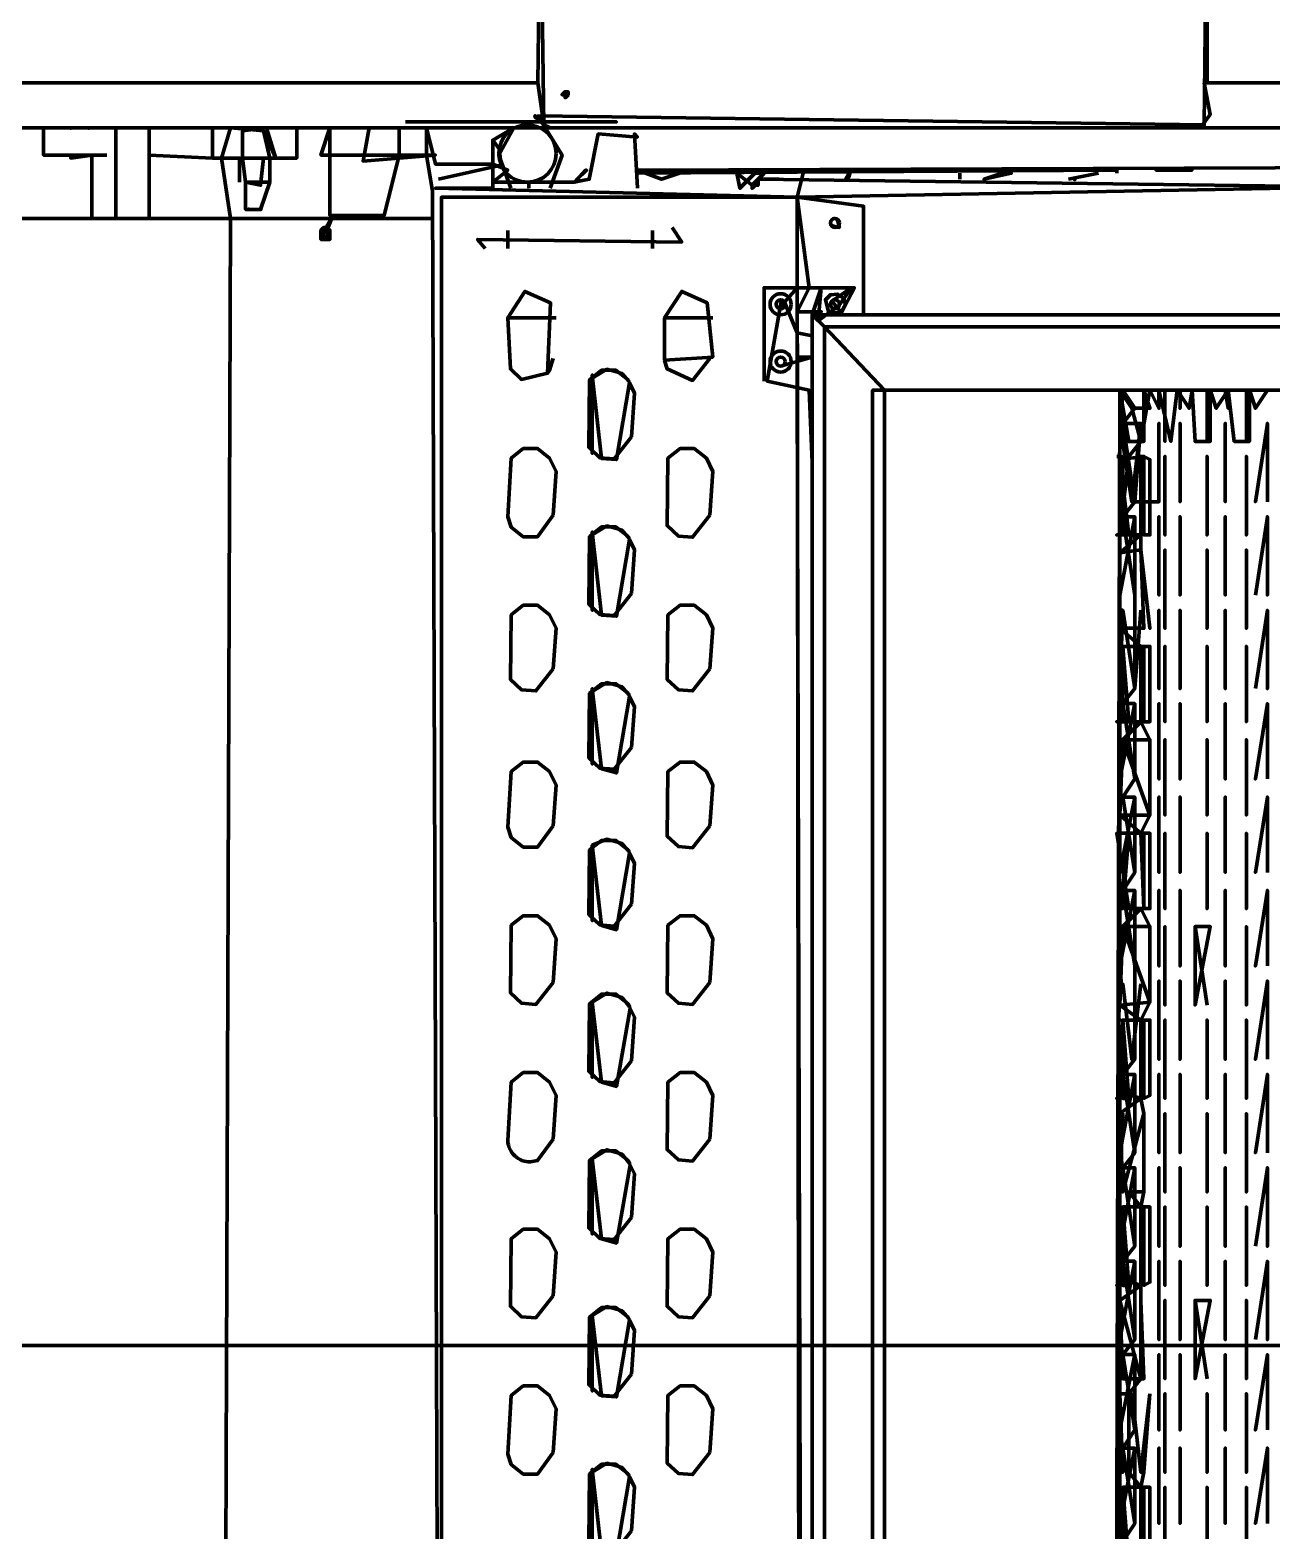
# Model space of a CAD drawing. Extents: x 0 to 1153, y 0 to 816.
# Drawn here: x 521.44 to 525.8, y 508.37 to 513.64 of the extents above; entities that cross this region are included whole.
import ezdxf

# ---------------------------------------------------------------- set-up
doc = ezdxf.new("R2010")
doc.units = 0
doc.header["$MEASUREMENT"] = 0
doc.layers.add('EQUIPMENTS', color=7, linetype='Continuous')
doc.layers.add('Hatch', color=7, linetype='Continuous')

msp = doc.modelspace()

# ---------------------------------------------------------------- linework, layer by layer
at = {"layer": 'EQUIPMENTS', "color": 251, "linetype": 'Continuous', "lineweight": 211}
msp.add_line((113.9613, 509.016), (613.9815, 509.016), dxfattribs=at)
at = {"layer": 'Hatch', "color": 251, "linetype": 'Continuous', "lineweight": 211}
for p, q in [((523.2294, 513.6303), (523.24, 513.6303)), ((525.5578, 513.5774), (525.5683, 513.5774)), ((522.2769, 513.1858), (522.2769, 513.1011)), ((523.187, 513.1011), (523.187, 513.08)), ((524.7005, 513.1117), (524.7005, 513.1329)), ((523.113, 512.9318), (523.113, 512.8684)), ((523.621, 512.9318), (523.621, 512.8684)), ((525.2614, 512.2545), (525.272, 512.2545)), ((525.2614, 512.1381), (525.2508, 512.1381)), ((525.2614, 511.5983), (525.272, 511.5983)), ((525.2614, 511.2703), (525.272, 511.2703)), ((525.2614, 510.9421), (525.272, 510.9421)), ((525.2614, 510.2966), (525.272, 510.2966)), ((525.2614, 509.9685), (525.272, 509.9685))]:
    msp.add_line(p, q, dxfattribs=at)
for points in [[(515.747, 513.4504), (517.0911, 513.4716), (516.5619, 513.4504), (516.5725, 516.6783), (528.5105, 516.6572), (528.5317, 513.4504), (525.5683, 513.4504), (525.5683, 514.2865), (525.5578, 513.3023), (523.2188, 513.334), (523.3035, 513.1964), (523.2612, 513.08)], [(525.5789, 513.3393), (525.5463, 513.2941), (525.5789, 513.3393), (525.5578, 513.4504), (528.5423, 513.4504), (528.5317, 516.6783), (516.5831, 516.6783), (516.5937, 513.4716), (516.5937, 513.4716)], [(523.2188, 513.4504), (517.2604, 513.4504), (523.2188, 513.4504), (523.2294, 514.2865), (523.2506, 514.35), (523.3193, 514.4202), (523.2507, 514.3779), (523.2256, 514.3336), (523.24, 513.3023), (523.2188, 513.4504)], [(517.2604, 513.1964), (517.7684, 513.1964), (517.7684, 513.2916), (517.2604, 513.2916), (528.5423, 513.2916), (528.5423, 513.4504)], [(522.7532, 513.3128), (523.494, 513.3128), (523.1236, 513.3128)], [(523.7162, 513.1329), (523.6528, 513.1117), (523.7162, 513.1329), (523.6528, 513.1117), (523.5681, 513.1435), (526.4467, 513.1541), (526.4997, 513.1435), (526.4679, 513.0482), (526.4467, 513.1435), (526.4467, 513.2493), (526.6478, 513.2387), (526.6478, 513.2916), (526.6584, 513.2387), (526.6584, 513.2916), (526.5632, 513.2916), (526.6161, 513.2811), (527.7591, 513.3234), (527.7398, 513.2744), (527.7062, 513.2361), (527.7062, 503.7031)], [(521.7054, 513.1964), (521.4832, 513.1964), (521.4832, 513.2916), (521.7371, 513.2916), (521.7371, 512.9741), (521.7371, 513.2916)], [(521.5784, 513.2916), (521.5784, 513.2916), (521.5784, 513.2916)], [(521.6419, 513.2916), (521.6419, 513.2916), (521.6419, 513.2916)], [(521.8536, 513.1964), (522.0758, 513.1858), (522.0758, 513.2916), (521.8536, 513.2916), (521.8536, 512.9741), (521.8536, 513.2916)], [(522.3722, 513.2916), (522.3722, 513.1858), (522.2557, 513.1858), (522.2452, 513.0906), (522.1923, 513.1011), (522.1817, 513.1858), (522.1817, 513.2811), (522.2663, 513.2916), (522.298, 513.1858), (522.2557, 513.2811), (522.1393, 513.2916), (522.1076, 513.1858), (522.1393, 512.9741), (522.1076, 503.9149)], [(522.2557, 513.2811), (522.2769, 513.1858), (522.1817, 513.1858), (522.1817, 513.2811)], [(522.605, 513.1753), (522.6262, 513.2916), (522.605, 513.1753), (522.859, 513.1964), (522.4568, 513.1964), (522.4886, 513.2916), (522.4886, 513.1964), (522.4886, 512.9847), (522.6791, 512.9847), (522.732, 513.1964), (522.732, 513.2916), (522.732, 513.1964)], [(522.8484, 503.7773), (522.8801, 503.8301), (522.8484, 513.0694), (522.8272, 513.1964), (522.8272, 513.2916), (522.859, 513.1647), (523.06, 513.1647), (523.113, 513.1435), (523.06, 513.1011), (523.3458, 513.1011), (523.3987, 513.1117), (523.4305, 513.2705), (523.5681, 513.2599), (523.4305, 513.2705)], [(524.0126, 512.4026), (524.0126, 512.7308), (524.129, 512.7308), (524.129, 512.6461), (524.2137, 512.6461), (524.129, 512.6461), (524.1713, 512.7308), (524.129, 513.0482), (522.859, 513.08), (523.06, 513.08), (523.06, 513.2493), (523.1341, 513.2916), (523.0813, 513.1964), (523.1236, 513.08)], [(522.8695, 513.1117), (523.0896, 513.1615), (523.0827, 513.2186), (523.06, 513.2493)], [(523.5681, 513.08), (523.5575, 513.2705), (523.5681, 513.2599)], [(521.6525, 513.1964), (521.5784, 513.1858), (521.6525, 513.1964), (521.6525, 512.9741)], [(522.0758, 513.1858), (522.171, 513.1858), (522.171, 513.1011)], [(523.5681, 513.1329), (525.2508, 513.1435), (525.2508, 513.1329)], [(522.1923, 513.0059), (522.2452, 513.0059), (522.2769, 513.1011), (522.1923, 513.1011), (522.1923, 513.0059), (522.2452, 513.0059), (522.1923, 513.0059), (522.2452, 513.0059)], [(524.0655, 513.1117), (523.9914, 513.1117), (526.3938, 513.08), (526.3833, 503.8196), (526.4256, 513.0906), (524.129, 513.0482), (522.8801, 513.0482), (522.8801, 503.8301), (522.8695, 503.7666), (523.06, 503.809), (523.06, 503.6079), (523.113, 503.6397), (523.1341, 503.5867)], [(524.3618, 512.6355), (524.3618, 513.0165), (524.129, 513.0482), (524.1501, 513.1329)], [(525.0815, 513.1117), (525.1873, 513.1329)], [(521.2239, 513.0377), (521.282, 512.9741), (522.8484, 512.9741)], [(524.1396, 503.809), (524.129, 513.0482), (524.129, 512.7308)], [(523.6898, 512.9424), (523.7239, 512.891), (523.0071, 512.9001), (523.7239, 512.891), (523.0071, 512.9001), (523.0336, 512.8684)], [(523.113, 512.6249), (523.1733, 512.7178), (523.2629, 512.6773), (523.2526, 512.4304), (523.1615, 512.4089), (523.1219, 512.4455), (523.113, 512.6249), (523.2823, 512.6249)], [(523.6633, 512.6249), (523.7236, 512.7178), (523.8132, 512.6773), (523.8327, 512.4873), (523.6633, 512.4767), (523.6633, 512.6249), (523.8327, 512.6249)], [(524.1501, 504.5075), (524.129, 512.4026), (524.129, 512.4873), (524.129, 512.572), (524.0845, 512.6804), (524.129, 512.7308), (524.33, 512.7308), (524.285, 512.644), (524.25, 512.6838), (524.3195, 512.7308), (524.2769, 512.6695), (524.203, 512.6143), (524.2137, 512.7308), (524.1819, 512.6355), (526.1928, 512.6355), (526.2139, 504.2535), (526.1716, 512.5932), (526.2139, 512.6249), (526.1716, 512.5932), (524.2243, 512.5932), (524.4359, 512.3709), (524.4359, 504.4651)], [(524.1819, 512.1169), (524.1713, 512.3709), (524.0231, 512.4026), (524.0738, 512.6881), (524.0738, 512.6881), (524.0749, 512.6572)], [(524.1819, 504.2535), (524.1819, 512.6355), (524.2243, 512.5932), (524.2243, 504.2958)], [(524.0749, 512.4561), (524.1819, 512.4873), (524.129, 512.4873), (524.129, 512.572), (524.1819, 512.5614), (524.129, 512.572)], [(523.8221, 512.482), (523.7618, 512.405), (523.7618, 512.405), (523.6722, 512.4455), (523.6636, 512.4755)], [(524.3936, 512.3709), (526.0022, 512.3709), (525.9599, 504.4651), (524.3936, 504.5075), (524.3936, 512.3709), (526.0022, 512.3709), (525.9599, 504.4651), (524.3936, 504.5075)], [(525.3143, 504.5075), (525.3037, 504.7404), (525.2614, 504.5075), (525.3037, 504.571), (525.2403, 504.5075), (525.2614, 512.3709), (525.2508, 504.5075), (525.2614, 512.3709), (525.2932, 512.191), (525.346, 512.191), (525.346, 512.3709), (525.3673, 512.3074), (525.3037, 512.3074), (525.3037, 512.3074), (525.3355, 512.191), (525.272, 512.191), (525.2614, 512.3709), (525.3037, 512.3074), (525.2614, 512.3709)], [(525.7376, 512.3074), (525.78, 512.3709), (525.7376, 512.3074), (525.7165, 512.3709), (525.7165, 512.191), (525.6636, 512.191), (525.6424, 512.3709), (525.6001, 512.3074), (525.5789, 512.3709), (525.5789, 512.191), (525.526, 512.191), (525.5154, 512.3709), (525.5048, 512.3074), (525.4625, 512.3709), (525.4413, 512.191), (525.399, 512.3709), (525.399, 512.3074), (525.3673, 512.3709), (525.3355, 512.191), (525.2932, 512.1381), (525.2614, 512.191), (525.272, 512.3709), (525.3143, 512.3074), (525.272, 512.2545), (525.3143, 511.9794), (525.272, 511.9264), (525.3143, 511.6512), (525.3143, 511.5983), (525.3143, 511.3232), (525.272, 511.2703), (525.3143, 511.0057), (525.272, 510.9421), (525.3143, 510.6776), (525.272, 510.6141), (525.3143, 510.3495), (525.3143, 510.2966), (525.3143, 510.0214), (525.272, 509.9685), (525.3143, 509.6934), (525.272, 509.6404), (525.3143, 509.3652), (525.272, 509.3123), (525.3143, 509.0371), (525.272, 508.9843), (525.3143, 508.7197), (525.272, 508.6561), (525.3143, 508.3916), (525.272, 508.3281)], [(525.4202, 512.3709), (525.4202, 512.191), (525.4202, 512.191)], [(525.473, 512.3709), (525.473, 512.3074), (525.473, 512.3074)], [(525.526, 512.191), (525.5683, 512.191), (525.5683, 512.3709)], [(525.6318, 512.3709), (525.6424, 512.3074), (525.6424, 512.3074)], [(525.6636, 512.191), (525.7059, 512.191), (525.7059, 512.3709)], [(525.399, 512.2545), (525.399, 511.9794), (525.399, 512.2545), (525.399, 511.9794), (525.3143, 511.9794), (525.3355, 512.2545), (525.3037, 511.9794), (525.2614, 512.2545), (525.3355, 512.2545)], [(525.473, 512.2545), (525.473, 511.9794), (525.473, 512.2545), (525.473, 511.9794)], [(525.6318, 512.2545), (525.6318, 511.9794), (525.6318, 512.2545), (525.6318, 511.9794)], [(525.78, 511.9794), (525.78, 512.2545), (525.7376, 511.9794), (525.78, 512.2545)], [(525.4202, 512.1381), (525.4202, 511.8629), (525.4202, 512.1381), (525.4202, 511.8629)], [(525.5683, 512.1381), (525.5683, 511.8629), (525.5683, 512.1381), (525.5683, 511.8629)], [(525.7059, 512.1381), (525.7059, 511.8629), (525.7059, 512.1381), (525.7059, 511.8629)], [(525.2614, 511.9264), (525.3143, 511.9264), (525.2614, 511.9264), (525.2614, 511.6512), (525.3143, 511.9264), (525.3143, 511.6512)], [(525.399, 511.9264), (525.399, 511.6512), (525.399, 511.9264), (525.399, 511.6512)], [(525.473, 511.9264), (525.473, 511.6512), (525.473, 511.9264), (525.473, 511.6512)], [(525.6318, 511.9264), (525.6318, 511.6512), (525.6318, 511.9264), (525.6318, 511.6512)], [(525.78, 511.9264), (525.78, 511.6512), (525.78, 511.9264), (525.7376, 511.6512)], [(525.2614, 511.7994), (525.2614, 511.5349), (525.2614, 511.7994), (525.3355, 511.81), (525.3673, 511.5349), (525.3355, 511.81), (525.346, 511.5349), (525.2614, 511.5349), (525.3355, 511.4713), (525.2614, 511.5349), (525.2614, 511.7994), (525.3355, 511.8629), (525.3355, 511.81)], [(525.4202, 511.81), (525.4202, 511.5349), (525.4202, 511.81), (525.4202, 511.5349)], [(525.5683, 511.81), (525.5683, 511.5349), (525.5683, 511.81), (525.5683, 511.5349)], [(525.7059, 511.81), (525.7059, 511.5349), (525.7059, 511.81), (525.7059, 511.5349)], [(525.3355, 511.5983), (525.3143, 511.3232), (525.272, 511.5983), (525.2614, 511.3232)], [(525.399, 511.5983), (525.399, 511.3232), (525.399, 511.5983), (525.399, 511.3232)], [(525.473, 511.5983), (525.473, 511.3232), (525.473, 511.5983), (525.473, 511.3232)], [(525.6318, 511.5983), (525.6318, 511.3232), (525.6318, 511.5983), (525.6318, 511.3232)], [(525.78, 511.5983), (525.78, 511.3232), (525.78, 511.5983), (525.7376, 511.3232)], [(525.2614, 511.5349), (525.2614, 511.5349), (525.2614, 511.5349)], [(525.4202, 511.4713), (525.4202, 511.2067), (525.4202, 511.4713), (525.4202, 511.2067)], [(525.5683, 511.4713), (525.5683, 511.2067), (525.5683, 511.4713), (525.5683, 511.2067)], [(525.7059, 511.4713), (525.7059, 511.2067), (525.7059, 511.4713), (525.7059, 511.2067)], [(525.3143, 511.2703), (525.2614, 511.2703), (525.2614, 511.0057), (525.3143, 511.2703), (525.3143, 511.0057)], [(525.399, 511.2703), (525.399, 511.0057), (525.399, 511.2703), (525.399, 511.0057)], [(525.473, 511.2703), (525.473, 511.0057), (525.473, 511.2703), (525.473, 511.0057)], [(525.6318, 511.2703), (525.6318, 511.0057), (525.6318, 511.2703), (525.6318, 511.0057)], [(525.78, 511.0057), (525.78, 511.2703), (525.7376, 511.0057), (525.78, 511.2703)], [(525.3673, 510.8787), (525.3673, 511.1433), (525.3673, 510.8787), (525.2614, 510.8787), (525.3355, 510.8151), (525.3673, 510.8787), (525.272, 511.1433), (525.3355, 511.2067), (525.3673, 511.1433), (525.272, 511.1433), (525.2614, 510.8787), (525.272, 511.1433), (525.2614, 510.8787)], [(525.4202, 511.1433), (525.4202, 510.8787), (525.4202, 511.1433), (525.4202, 510.8787)], [(525.5683, 511.1433), (525.5683, 510.8787), (525.5683, 511.1433), (525.5683, 510.8787)], [(525.7059, 511.1433), (525.7059, 510.8787), (525.7059, 511.1433), (525.7059, 510.8787)], [(525.3143, 510.9421), (525.2614, 510.9421), (525.2614, 510.6776), (525.3143, 510.9421), (525.3143, 510.6776)], [(525.399, 510.9421), (525.399, 510.6776), (525.399, 510.9421), (525.399, 510.6776)], [(525.473, 510.9421), (525.473, 510.6776), (525.473, 510.9421), (525.473, 510.6776)], [(525.6318, 510.9421), (525.6318, 510.6776), (525.6318, 510.9421), (525.6318, 510.6776)], [(525.78, 510.6776), (525.78, 510.9421), (525.7376, 510.6776), (525.78, 510.9421)], [(525.4202, 510.8151), (525.4202, 510.5506), (525.4202, 510.8151), (525.4202, 510.5506)], [(525.5683, 510.8151), (525.5683, 510.5506), (525.5683, 510.8151), (525.5683, 510.5506)], [(525.7059, 510.8151), (525.7059, 510.5506), (525.7059, 510.8151), (525.7059, 510.5506)], [(525.2614, 510.6141), (525.3143, 510.6141), (525.2614, 510.6141), (525.2614, 510.3495), (525.3143, 510.6141), (525.3143, 510.3495)], [(525.399, 510.6141), (525.399, 510.3495), (525.399, 510.6141), (525.399, 510.3495)], [(525.473, 510.6141), (525.473, 510.3495), (525.473, 510.6141), (525.473, 510.3495)], [(525.6318, 510.6141), (525.6318, 510.3495), (525.6318, 510.6141), (525.6318, 510.3495)], [(525.78, 510.3495), (525.78, 510.6141), (525.7376, 510.3495), (525.78, 510.6141)], [(525.3673, 510.2225), (525.3673, 510.4871), (525.3673, 510.2225), (525.2614, 510.2119), (525.3355, 510.159), (525.3673, 510.2225), (525.272, 510.4871), (525.3355, 510.5506), (525.3673, 510.4871), (525.272, 510.4871), (525.2614, 510.2119), (525.272, 510.4871), (525.2614, 510.2119)], [(525.2614, 510.5506), (525.2614, 510.5506), (525.2614, 510.5506)], [(525.4202, 510.4871), (525.4202, 510.2119), (525.4202, 510.4871), (525.4202, 510.2119)], [(525.526, 510.4871), (525.526, 510.2119), (525.5789, 510.4871), (525.526, 510.4871), (525.5683, 510.2119)], [(525.7059, 510.4871), (525.7059, 510.2119), (525.7059, 510.4871), (525.7059, 510.2119)], [(525.399, 510.2966), (525.399, 510.0214), (525.399, 510.2966), (525.399, 510.0214)], [(525.473, 510.2966), (525.473, 510.0214), (525.473, 510.2966), (525.473, 510.0214)], [(525.6318, 510.2966), (525.6318, 510.0214), (525.6318, 510.2966), (525.6318, 510.0214)], [(525.78, 510.0214), (525.78, 510.2966), (525.7376, 510.0214), (525.78, 510.2966)], [(525.3037, 510.0214), (525.272, 510.286), (525.3037, 510.0214), (525.3355, 510.286)], [(525.4202, 510.159), (525.4202, 509.8838), (525.4202, 510.159), (525.4202, 509.8838)], [(525.5683, 510.159), (525.5683, 509.8838), (525.5683, 510.159), (525.5683, 509.8838)], [(525.7059, 510.159), (525.7059, 509.8838), (525.7059, 510.159), (525.7059, 509.8838)], [(525.3143, 509.9685), (525.2614, 509.9685), (525.2614, 509.6934), (525.3143, 509.9685), (525.3143, 509.6934)], [(525.399, 509.9685), (525.399, 509.6934), (525.399, 509.9685), (525.399, 509.6934)], [(525.473, 509.9685), (525.473, 509.6934), (525.473, 509.9685), (525.473, 509.6934)], [(525.6318, 509.9685), (525.6318, 509.6934), (525.6318, 509.9685), (525.6318, 509.6934)], [(525.78, 509.6934), (525.78, 509.9685), (525.7376, 509.6934), (525.78, 509.9685)], [(525.346, 509.5558), (525.346, 509.8309), (525.272, 509.5558), (525.2614, 509.8309), (525.3355, 509.8838), (525.346, 509.8309), (525.346, 509.5558), (525.2932, 509.5558), (525.3355, 509.5029), (525.346, 509.5558), (525.346, 509.8309)], [(525.2614, 509.5558), (525.272, 509.8309), (525.272, 509.8309)], [(525.4202, 509.8309), (525.4202, 509.5558), (525.4202, 509.8309), (525.4202, 509.5558)], [(525.5683, 509.8309), (525.5683, 509.5558), (525.5683, 509.8309), (525.5683, 509.5558)], [(525.7059, 509.8309), (525.7059, 509.5558), (525.7059, 509.8309), (525.7059, 509.5558)], [(525.2614, 509.6404), (525.3143, 509.6404), (525.2614, 509.6404), (525.2614, 509.3652), (525.3143, 509.6404), (525.3143, 509.3652)], [(525.399, 509.6404), (525.399, 509.3652), (525.399, 509.6404), (525.399, 509.3652)], [(525.473, 509.6404), (525.473, 509.3652), (525.473, 509.6404), (525.473, 509.3652)], [(525.6318, 509.6404), (525.6318, 509.3652), (525.6318, 509.6404), (525.6318, 509.3652)], [(525.78, 509.6404), (525.78, 509.3652), (525.78, 509.6404), (525.7376, 509.3652)], [(525.4202, 509.5029), (525.4202, 509.2276), (525.4202, 509.5029), (525.4202, 509.2276)], [(525.5683, 509.5029), (525.5683, 509.2276), (525.5683, 509.5029), (525.5683, 509.2276)], [(525.7059, 509.5029), (525.7059, 509.2276), (525.7059, 509.5029), (525.7059, 509.2276)], [(525.2614, 509.3123), (525.3143, 509.3123), (525.2614, 509.3123), (525.2614, 509.0371), (525.3143, 509.3123), (525.3143, 509.0371)], [(525.399, 509.3123), (525.399, 509.0371), (525.399, 509.3123), (525.399, 509.0371)], [(525.473, 509.3123), (525.473, 509.0371), (525.473, 509.3123), (525.473, 509.0371)], [(525.6318, 509.3123), (525.6318, 509.0371), (525.6318, 509.3123), (525.6318, 509.0371)], [(525.78, 509.3123), (525.78, 509.0371), (525.78, 509.3123), (525.7376, 509.0371)], [(525.2614, 509.1747), (525.272, 508.8996), (525.2614, 509.1747), (525.272, 508.8996), (525.346, 508.8996), (525.3355, 509.1747), (525.3355, 508.8996), (525.2614, 509.1747), (525.3355, 509.2276), (525.3355, 509.1747)], [(525.4202, 509.1747), (525.4202, 508.8996), (525.4202, 509.1747), (525.4202, 508.8996)], [(525.526, 509.1747), (525.526, 508.8996), (525.5789, 509.1747), (525.526, 509.1747), (525.5683, 508.8996)], [(525.7059, 509.1747), (525.7059, 508.8996), (525.7059, 509.1747), (525.7059, 508.8996)], [(525.2614, 508.9843), (525.3143, 508.9843), (525.2614, 508.9843), (525.2614, 508.7197), (525.3143, 508.9843), (525.3143, 508.7197)], [(525.399, 508.9843), (525.399, 508.7197), (525.399, 508.9843), (525.399, 508.7197)], [(525.473, 508.9843), (525.473, 508.7197), (525.473, 508.9843), (525.473, 508.7197)], [(525.6318, 508.9843), (525.6318, 508.7197), (525.6318, 508.9843), (525.6318, 508.7197)], [(525.78, 508.7197), (525.78, 508.9843), (525.7376, 508.7197), (525.78, 508.9843)], [(525.4202, 508.8467), (525.4202, 508.5715), (525.4202, 508.8467), (525.4202, 508.5715)], [(525.5683, 508.8467), (525.5683, 508.5715), (525.5683, 508.8467), (525.5683, 508.5715)], [(525.7059, 508.8467), (525.7059, 508.5715), (525.7059, 508.8467), (525.7059, 508.5715)], [(525.2614, 508.6561), (525.3143, 508.6561), (525.2614, 508.6561), (525.2614, 508.3916), (525.3143, 508.6561), (525.3143, 508.3916)], [(525.399, 508.6561), (525.399, 508.3916), (525.399, 508.6561), (525.399, 508.3916)], [(525.473, 508.6561), (525.473, 508.3916), (525.473, 508.6561), (525.473, 508.3916)], [(525.6318, 508.6561), (525.6318, 508.3916), (525.6318, 508.6561), (525.6318, 508.3916)], [(525.78, 508.3916), (525.78, 508.6561), (525.7376, 508.3916), (525.78, 508.6561)], [(525.2614, 508.5715), (525.2614, 508.5715), (525.2614, 508.5715)], [(525.4202, 508.5186), (525.4202, 508.2434), (525.4202, 508.5186), (525.4202, 508.2434)], [(525.5683, 508.5186), (525.5683, 508.2434), (525.5683, 508.5186), (525.5683, 508.2434)], [(525.7059, 508.5186), (525.7059, 508.2434), (525.7059, 508.5186), (525.7059, 508.2434)]]:
    msp.add_lwpolyline(points, dxfattribs=at)
for points in [[(523.3035, 513.4081), (523.3246, 513.4186), (523.3246, 513.4081), (523.3246, 513.4186), (523.314, 513.4186), (523.3035, 513.4081), (523.314, 513.4081), (523.314, 513.3975), (523.3246, 513.4081), (523.314, 513.3975), (523.314, 513.4081), (523.3035, 513.4081), (523.314, 513.4186), (523.3246, 513.4186), (523.3246, 513.4081), (523.3035, 513.4081)], [(523.2559, 513.2916), (523.2096, 513.3279), (523.2084, 513.3354), (523.24, 513.3023), (523.2612, 513.2916)], [(523.3459, 513.0988), (523.3861, 513.1429), (523.3897, 513.1433), (523.3564, 513.1117)], [(524.3186, 513.1465), (524.3099, 513.1189), (524.2983, 513.1117)], [(525.5154, 513.1435), (525.3884, 513.1435), (525.5154, 513.1435), (525.5154, 513.1435)], [(524.0126, 513.1329), (523.9914, 513.1117), (523.9914, 513.1011), (523.9703, 513.08), (523.9703, 513.0906), (523.9914, 513.1117), (523.9914, 513.0906), (523.9703, 513.0906), (523.9173, 513.1329), (523.9279, 513.08), (523.9808, 513.1329)], [(524.8487, 513.1329), (524.7852, 513.1117), (524.8804, 513.1329)], [(522.4568, 512.9318), (522.4886, 512.9212), (522.4886, 512.9107), (522.478, 512.9107), (522.478, 512.9001), (522.4568, 512.9001), (522.4568, 512.9318), (522.4674, 512.9424), (522.478, 512.9424), (522.4886, 512.9318), (522.4886, 512.9001), (522.4568, 512.9001), (522.4568, 512.9318), (522.4674, 512.9212), (522.4674, 512.9107), (522.4568, 512.9107), (522.478, 512.9001), (522.4886, 512.9107), (522.4886, 512.9212), (522.4674, 512.9001), (522.4886, 512.9001), (522.478, 512.9318), (522.4992, 512.9847), (522.4568, 512.9107)], [(524.2654, 512.9429), (524.2475, 512.9503), (524.2455, 512.9604), (524.25, 512.9695), (524.2592, 512.974), (524.2692, 512.972), (524.2772, 512.9424)], [(524.2395, 512.6425), (524.2278, 512.6884), (524.2454, 512.706), (524.2706, 512.7084), (524.2912, 512.6944), (524.2983, 512.6724), (524.285, 512.644)], [(523.2717, 512.482), (523.2598, 512.4402), (523.2526, 512.4304)], [(523.5469, 512.2069), (523.4866, 512.1298), (523.4366, 512.1337), (523.397, 512.1704), (523.4001, 512.4074), (523.4424, 512.4409), (523.4926, 512.4409), (523.535, 512.4074), (523.5381, 512.4021), (523.5144, 512.4297), (523.461, 512.4447), (523.4093, 512.4133), (523.4093, 512.1487), (523.4093, 512.4239), (523.4424, 512.1315), (523.494, 512.1275), (523.5407, 512.3965), (523.5575, 512.3603)], [(523.2717, 511.9317), (523.2174, 511.8564), (523.1673, 511.8564), (523.1249, 511.8899), (523.113, 511.9264), (523.1249, 512.1323), (523.1673, 512.1658), (523.2174, 512.1658), (523.2598, 512.1323), (523.2823, 512.0851)], [(523.8221, 511.9317), (523.7618, 511.8547), (523.7118, 511.8586), (523.6722, 511.8952), (523.6752, 512.1323), (523.7176, 512.1658), (523.7678, 512.1658), (523.8102, 512.1323), (523.8327, 512.0851)], [(525.2614, 511.8629), (525.2932, 512.1381), (525.272, 512.1381), (525.272, 511.8629), (525.2932, 511.8629), (525.2614, 512.1275), (525.346, 512.1381), (525.346, 511.8629), (525.3673, 511.8629), (525.3673, 512.1275), (525.346, 512.1381), (525.3355, 512.1381), (525.3355, 511.8629), (525.2508, 511.8629)], [(523.5469, 511.6565), (523.4866, 511.5795), (523.4366, 511.5834), (523.397, 511.6201), (523.4001, 511.8571), (523.4424, 511.8906), (523.4926, 511.8906), (523.535, 511.8571), (523.5381, 511.8517), (523.5144, 511.8793), (523.461, 511.8944), (523.4093, 511.8629), (523.4093, 511.5983), (523.4093, 511.8735), (523.4424, 511.5812), (523.494, 511.5772), (523.5407, 511.8462), (523.5575, 511.81)], [(523.2717, 511.3919), (523.2114, 511.3149), (523.1615, 511.3188), (523.1219, 511.3555), (523.1249, 511.5819), (523.1673, 511.6155), (523.2174, 511.6155), (523.2598, 511.5819), (523.2823, 511.5349)], [(523.8221, 511.3919), (523.7618, 511.3149), (523.7118, 511.3188), (523.6722, 511.3555), (523.6752, 511.5819), (523.7176, 511.6155), (523.7678, 511.6155), (523.8102, 511.5819), (523.8327, 511.5349)], [(525.2614, 511.2067), (525.272, 511.4713), (525.272, 511.2067), (525.2932, 511.2067), (525.272, 511.4713), (525.346, 511.4713), (525.346, 511.2067), (525.3673, 511.2067), (525.3673, 511.4713), (525.3355, 511.4713), (525.3355, 511.2067), (525.2508, 511.2067)], [(523.5469, 511.1168), (523.4866, 511.0397), (523.4366, 511.0436), (523.397, 511.0803), (523.4001, 511.3068), (523.4424, 511.3403), (523.4926, 511.3403), (523.535, 511.3068), (523.5381, 511.3014), (523.5144, 511.329), (523.461, 511.344), (523.4093, 511.3126), (523.4093, 511.0586), (523.4093, 511.3232), (523.4424, 511.0414), (523.494, 511.0268), (523.5407, 511.2958), (523.5575, 511.2596)], [(523.2717, 510.8416), (523.2174, 510.7663), (523.1673, 510.7663), (523.1249, 510.7998), (523.113, 510.8364), (523.1249, 511.0316), (523.1673, 511.0651), (523.2174, 511.0651), (523.2598, 511.0316), (523.2823, 510.9845)], [(523.8221, 510.8416), (523.7618, 510.7645), (523.7118, 510.7685), (523.6722, 510.8051), (523.6752, 511.0316), (523.7176, 511.0651), (523.7678, 511.0651), (523.8102, 511.0316), (523.8327, 510.9845)], [(523.5469, 510.5665), (523.4866, 510.4894), (523.4366, 510.4933), (523.397, 510.53), (523.4001, 510.7564), (523.4424, 510.79), (523.4926, 510.79), (523.535, 510.7564), (523.5381, 510.7511), (523.5144, 510.7787), (523.461, 510.7938), (523.4093, 510.7728), (523.4093, 510.5082), (523.4093, 510.7728), (523.4424, 510.4911), (523.494, 510.4765), (523.5407, 510.7455), (523.5575, 510.7093)], [(525.2932, 510.8151), (525.2614, 510.5506), (525.272, 510.5506), (525.2932, 510.8151), (525.346, 510.8151), (525.346, 510.5506), (525.3673, 510.5506), (525.3673, 510.8151), (525.3355, 510.8151), (525.346, 510.5506), (525.2932, 510.5506), (525.2508, 510.8151)], [(523.2717, 510.2913), (523.2114, 510.2142), (523.1615, 510.2182), (523.1219, 510.2548), (523.1249, 510.4918), (523.1673, 510.5254), (523.2174, 510.5254), (523.2598, 510.4918), (523.2823, 510.4447)], [(523.8221, 510.2913), (523.7618, 510.2142), (523.7118, 510.2182), (523.6722, 510.2548), (523.6752, 510.4918), (523.7176, 510.5254), (523.7678, 510.5254), (523.8102, 510.4918), (523.8327, 510.4447)], [(523.5469, 510.0161), (523.4866, 509.939), (523.4366, 509.943), (523.397, 509.9796), (523.4001, 510.2167), (523.4424, 510.2502), (523.4926, 510.2502), (523.535, 510.2167), (523.5407, 510.2058), (523.5144, 510.2389), (523.461, 510.254), (523.4093, 510.2225), (523.4093, 509.9579), (523.4093, 510.2225), (523.4424, 509.9408), (523.494, 509.9261), (523.5429, 510.2), (523.5575, 510.1696)], [(525.2614, 509.8838), (525.272, 510.159), (525.272, 509.8838), (525.2932, 509.8838), (525.272, 510.159), (525.346, 510.159), (525.346, 509.8838), (525.3673, 509.8944), (525.3673, 510.159), (525.3355, 510.159), (525.3355, 509.8838), (525.3037, 509.8944), (525.2508, 509.8838)], [(523.8221, 509.7409), (523.7618, 509.6639), (523.7118, 509.6678), (523.6722, 509.7044), (523.6752, 509.9415), (523.7176, 509.975), (523.7678, 509.975), (523.8102, 509.9415), (523.8327, 509.8944)], [(523.5469, 509.4658), (523.4866, 509.3887), (523.4366, 509.3926), (523.397, 509.4293), (523.4001, 509.6663), (523.4424, 509.6998), (523.4926, 509.6998), (523.535, 509.6663), (523.5407, 509.6554), (523.5144, 509.6886), (523.461, 509.7036), (523.4093, 509.6721), (523.4093, 509.4076), (523.4093, 509.6721), (523.4424, 509.3904), (523.494, 509.3759), (523.5429, 509.6496), (523.5575, 509.6192)], [(525.2614, 509.2276), (525.272, 509.5029), (525.272, 509.2276), (525.2932, 509.2276), (525.272, 509.5029), (525.346, 509.5029), (525.346, 509.2276), (525.3673, 509.2383), (525.3673, 509.5029), (525.3355, 509.5029), (525.3355, 509.2276), (525.3037, 509.2383), (525.2508, 509.2276)], [(523.2717, 509.1906), (523.2114, 509.1136), (523.1615, 509.1175), (523.1219, 509.1541), (523.1249, 509.3912), (523.1673, 509.4247), (523.2174, 509.4247), (523.2598, 509.3912), (523.2823, 509.3441)], [(523.8221, 509.1906), (523.7618, 509.1136), (523.7118, 509.1175), (523.6722, 509.1541), (523.6752, 509.3912), (523.7176, 509.4247), (523.7678, 509.4247), (523.8102, 509.3912), (523.8327, 509.3441)], [(523.5469, 508.9154), (523.4866, 508.8384), (523.4366, 508.8423), (523.397, 508.879), (523.4001, 509.116), (523.4424, 509.1496), (523.4926, 509.1496), (523.535, 509.116), (523.5381, 509.1107), (523.5144, 509.1383), (523.461, 509.1533), (523.4093, 509.1218), (523.4093, 508.8572), (523.4093, 509.1218), (523.4424, 508.8401), (523.494, 508.8361), (523.5407, 509.1051), (523.5575, 509.0689)], [(523.2717, 508.6403), (523.2174, 508.5649), (523.1673, 508.5649), (523.1249, 508.5984), (523.113, 508.635), (523.1249, 508.8409), (523.1673, 508.8743), (523.2174, 508.8743), (523.2598, 508.8409), (523.2823, 508.7937)], [(523.8221, 508.6403), (523.7618, 508.5632), (523.7118, 508.5671), (523.6722, 508.6038), (523.6752, 508.8409), (523.7176, 508.8743), (523.7678, 508.8743), (523.8102, 508.8409), (523.8327, 508.7937)], [(525.3673, 508.8467), (525.3355, 508.5715), (525.346, 508.5715), (525.3355, 508.5715), (525.3037, 508.8467), (525.2614, 508.8467), (525.2614, 508.5715), (525.272, 508.5715), (525.2614, 508.8467), (525.2932, 508.8467), (525.3355, 508.8996), (525.2932, 508.8467), (525.2932, 508.5715), (525.3355, 508.5186), (525.346, 508.5715)], [(523.5469, 508.3651), (523.4866, 508.288), (523.4366, 508.292), (523.397, 508.3286), (523.4001, 508.5657), (523.4424, 508.5992), (523.4926, 508.5992), (523.535, 508.5657), (523.5381, 508.5603), (523.5144, 508.5879), (523.461, 508.603), (523.4093, 508.5715), (523.4093, 508.3069), (523.4093, 508.5821), (523.4424, 508.2898), (523.494, 508.2857), (523.5407, 508.5548), (523.5575, 508.5186)], [(525.2614, 508.2434), (525.272, 508.5186), (525.272, 508.2434), (525.2932, 508.2434), (525.272, 508.5186), (525.346, 508.5186), (525.346, 508.2434), (525.3673, 508.254), (525.3673, 508.5186), (525.3355, 508.5186), (525.3355, 508.2434), (525.2508, 508.2434)]]:
    msp.add_lwpolyline(points, close=True, dxfattribs=at)
msp.add_lwpolyline([(523.2717, 509.7409), (523.2174, 509.6656), (523.1923, 509.6616, -0.414371), (523.113, 509.7357), (523.1249, 509.9415), (523.1673, 509.975), (523.2174, 509.975), (523.2598, 509.9415), (523.2823, 509.8944)], format="xyb", close=True, dxfattribs=at)
for centre, radius in [((523.1818, 513.2017), 0.1006), ((524.2613, 512.9583), 0.0159), ((524.2613, 512.9583), 0.0159), ((524.0708, 512.6725), 0.037), ((524.0708, 512.6725), 0.0159), ((524.0708, 512.6725), 0.0159), ((524.2613, 512.6725), 0.0159), ((524.2613, 512.6725), 0.0159), ((524.0708, 512.4715), 0.037), ((524.0708, 512.4715), 0.0159), ((524.0708, 512.4715), 0.0159)]:
    msp.add_circle(centre, radius, dxfattribs=at)
for p in [(521.5784, 513.2916), (521.6419, 513.2916), (525.1027, 513.1117), (522.2028, 513.0059), (522.2452, 513.0059), (525.2614, 511.5349), (525.2614, 511.4713), (525.2614, 511.1433), (525.2614, 510.5506), (525.2614, 510.4871), (525.2614, 510.159), (525.2614, 509.5558), (525.2614, 509.5029), (525.2614, 509.1747), (525.2614, 508.5715), (525.2614, 508.5186)]:
    msp.add_point(p, dxfattribs=at)

doc.saveas('drawing.dxf')
